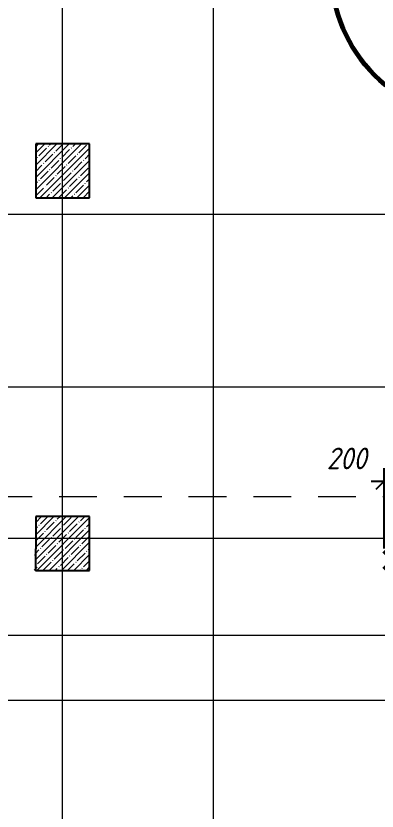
# Model space of a CAD drawing. Header units: millimetres. Extents: x 12986 to 523328, y -9759 to 30092.
# Drawn here: x 309223 to 312572, y 6706 to 14069 of the extents above; entities that cross this region are included whole.
import ezdxf

# ---------------------------------------------------------------- set-up
doc = ezdxf.new("R2010")
doc.units = ezdxf.units.MM
doc.linetypes.add('01 Штриховая _4 мм_', pattern=[600, 350, -250])
doc.layers.add('0)Допникки кружки', color=7, linetype='Continuous', plot=False)
for name, color, linetype, lineweight in [('5) Блок ячеистый', 160, 'Continuous', 60), ('A-ANNO-DIMS', 7, 'Continuous', 9), ('A-WALL-FNSH-2', 7, 'Continuous', 5), ('G-ANNO-SYMB-1', 7, '01 Штриховая _4 мм_', 9), ('S-COLS', 7, 'Continuous', 9), ('S-COLS-1', 7, 'Continuous', 5), ('S-COLS-2', 7, 'Continuous', 25), ('Оси-1', 7, 'Continuous', 20)]:
    doc.layers.add(name, color=color, linetype=linetype, lineweight=lineweight)
doc.layers.add('A-WALL-2', color=7, linetype='Continuous', lineweight=13, true_color=0x000000)
doc.styles.add('ISOCPEUR_I_3', font='isocpeui.ttf', dxfattribs={"width": 0.9, "height": 200})
doc.dimstyles.new('ISO-2_0_0_9К_СРЕДНИЙ_ФОН_2', dxfattribs={"dimscale": 304.8, "dimtxt": 199.196235, "dimasz": 0.492126, "dimexe": 0.393701, "dimexo": 0, "dimgap": 0.164042, "dimtad": 1, "dimdec": 0, "dimdsep": 46, "dimtxsty": 'ISOCPEUR_I_3', "dimblk1": 'OBLIQUE', "dimblk2": 'OBLIQUE', "dimsah": 1, "dimcen": 0.09, "dimdle": 0.393701, "dimazin": 0, "dimtfac": 1, "dimtdec": 4, "dimtix": 1, "dimtmove": 2, "dimatfit": 3, "dimfxl": 1, "dimtvp": 1, "dimtfill": 1, "dimtolj": 1, "dimtzin": 0, "dimarcsym": 2})
pattern_1 = [(45, (239096.85, -2765.93), (-57.02463, 57.02463), []), (45, (239153.876, -2765.93), (-57.02463, 57.02463), [100.806, -20.161, 3.353, -16.808])]

# ---------------------------------------------------------------- blocks, each defined once
blk = doc.blocks.new('_Oblique')
at = {"color": 0, "linetype": 'ByBlock', "lineweight": -2}
blk.add_line((-0.5, -0.5), (0.5, 0.5), dxfattribs=at)
blk = doc.blocks.new('*D2557')
at = {"layer": 'A-ANNO-DIMS', "color": 0, "lineweight": -2, "transparency": 16777216}
for p, q in [((312636.9, 9137.1), (312636.9, 9879.6)), ((312836.9, 9137.1), (312836.9, 9879.6)), ((312516.9, 9759.6), (312956.9, 9759.6))]:
    blk.add_line(p, q, dxfattribs=at)
at = {"layer": 'Defpoints', "color": 0, "transparency": 16777216}
for p in [(312836.9, 9759.6), (312636.9, 9137.1), (312836.9, 9137.1)]:
    blk.add_point(p, dxfattribs=at)
at = {"layer": 'A-ANNO-DIMS', "color": 0, "lineweight": -2, "transparency": 16777216, "xscale": 150, "yscale": 150, "zscale": 150}
blk.add_blockref('_Oblique', (312836.9, 9759.6), dxfattribs=at)
at = {"layer": 'A-ANNO-DIMS', "color": 0, "transparency": 16777216, "insert": (312105.2, 10070.9), "char_height": 200, "width": 455.087, "attachment_point": 1, "line_spacing_factor": 1.149209, "style": 'ISOCPEUR_I_3', "bg_fill": 3, "box_fill_scale": 1.1, "bg_fill_color": 256, "bg_fill_true_color": 13158600, "bg_fill_transparency": 0}
blk.add_mtext('\\A1;200', dxfattribs=at)
at = {"layer": 'A-ANNO-DIMS', "color": 0, "lineweight": -2, "transparency": 16777216, "xscale": 150, "yscale": 150, "zscale": 150, "rotation": 180}
blk.add_blockref('_Oblique', (312636.9, 9759.6), dxfattribs=at)

msp = doc.modelspace()

# ---------------------------------------------------------------- hatches: boundary and pattern name
at = {"layer": '5) Блок ячеистый'}
h = msp.add_hatch(dxfattribs=at)
h.set_pattern_fill('FP_22', color=256, style=0, pattern_type=2)
h.set_pattern_definition([(135, (239096.85, -2765.93), (-70.71068, -70.71068), [])])
h.paths.add_polyline_path([(312836.85082, 8934.06713), (314076.85078, 8934.06713), (314076.85078, 9134.06713), (312636.85082, 9134.06713), (312636.85082, 8934.06713)], flags=0)
h.paths.add_polyline_path([(309401.85081, 8934.06713), (309406.85078, 8934.06713), (309406.85078, 9134.06713), (309401.85081, 9134.06713)], flags=0)
at = {"layer": 'S-COLS-1'}
h = msp.add_hatch(dxfattribs=at)
h.set_pattern_fill('FP_7', color=256, style=0, pattern_type=2)
h.set_pattern_definition(pattern_1)
h.paths.add_polyline_path([(309406.85085, 12384.06734), (309906.85085, 12384.06734), (309906.85085, 12884.06734), (309406.85085, 12884.06734)], flags=0)
h = msp.add_hatch(dxfattribs=at)
h.set_pattern_fill('FP_7', color=256, style=0, pattern_type=2)
h.set_pattern_definition(pattern_1)
h.paths.add_polyline_path([(309406.85078, 8934.06691), (309906.85078, 8934.06691), (309906.85078, 9434.06691), (309406.85078, 9434.06691), (309406.85078, 9134.06713)], flags=0)

# ---------------------------------------------------------------- linework, layer by layer
at = {"layer": '0)Допникки кружки', "color": 6, "lineweight": 60}
msp.add_circle((313519.23644, 14486.45293), 1369.38563, dxfattribs=at)
at = {"layer": 'A-WALL-2'}
msp.add_line((309406.85078, 8934.06713), (309406.85078, 9134.06713), dxfattribs=at)
at = {"layer": 'A-WALL-FNSH-2'}
for p, q in [((309406.85078, 9134.06713), (309401.85081, 9134.06713)), ((309401.85081, 9134.06713), (309401.85081, 8934.06713)), ((309401.85081, 8934.06713), (309406.85078, 8934.06713))]:
    msp.add_line(p, q, dxfattribs=at)
at = {"layer": 'G-ANNO-SYMB-1'}
msp.add_line((282025.05495, 9617.34578), (365873.70751, 9617.34578), dxfattribs=at)
at = {"layer": 'S-COLS'}
msp.add_line((309406.85078, 9134.06713), (309406.85078, 8934.06691), dxfattribs=at)
at = {"layer": 'S-COLS-2'}
for p, q in [((309906.85085, 12884.06734), (309406.85085, 12884.06734)), ((309406.85085, 12884.06734), (309406.85085, 12384.06734)), ((309906.85085, 12384.06734), (309906.85085, 12884.06734)), ((309406.85085, 12384.06734), (309906.85085, 12384.06734)), ((309906.85078, 9434.06691), (309406.85078, 9434.06691)), ((309406.85078, 9434.06691), (309406.85078, 9134.06713)), ((309906.85078, 8934.06691), (309906.85078, 9434.06691)), ((309406.85078, 8934.06691), (309906.85078, 8934.06691))]:
    msp.add_line(p, q, dxfattribs=at)
at = {"layer": 'Оси-1'}
for p, q in [((309656.85078, -6915.9327), (309656.85078, 25871.01046)), ((311056.85078, -6915.9327), (311056.85078, 25871.01046)), ((234936.85079, 12234.0673), (365048.47884, 12234.0673)), ((234936.85079, 10634.0673), (365048.47884, 10634.0673)), ((234936.85079, 9234.0673), (365048.47884, 9234.0673)), ((234936.85079, 8334.0673), (365048.47884, 8334.0673)), ((234936.85079, 7734.0673), (365048.47884, 7734.0673))]:
    msp.add_line(p, q, dxfattribs=at)

# ---------------------------------------------------------------- next in the draw order: dimensions: what is measured, and where the dimension line sits
at = {"layer": 'A-ANNO-DIMS'}
dim = msp.add_linear_dim(base=(312836.85082, 9759.60904), p1=(312636.85082, 9137.11513), p2=(312836.85082, 9137.11513), dimstyle='ISO-2_0_0_9К_СРЕДНИЙ_ФОН_2', override={"dimpost": '<>', "dimfxl": 200}, dxfattribs=at)
dim.commit()
dim.dimension.update_dxf_attribs({"geometry": '*D2557', "text_midpoint": (312332.75542, 9937.56685), "dimtype": 160})

doc.saveas('drawing.dxf')
